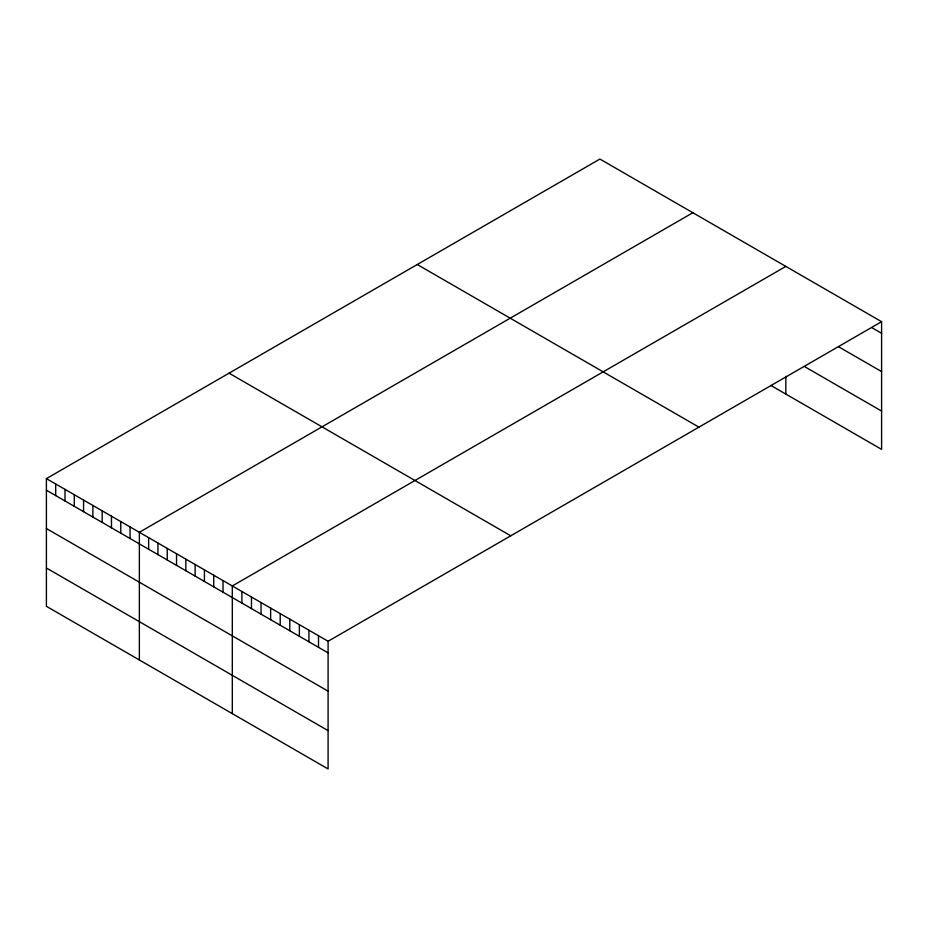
<?xml version="1.0" encoding="UTF-8"?>
<svg xmlns="http://www.w3.org/2000/svg" width="928" height="928" viewBox="0 0 928 928"><rect width="100%" height="100%" fill="white"/><g stroke="black" fill="none" stroke-linecap="round" stroke-linejoin="round"><path stroke-width="1.39" d="M881.6 321.691L328.094 641.26L328.094 768.941L46.4 606.309L46.4 478.628L599.906 159.059L881.6 321.691L881.6 449.372L770.716 385.352M692.868 212.732L139.362 532.301L139.362 659.97M785.83 266.406L232.313 585.962L232.313 713.644M872.018 327.758L881.6 333.291M838.506 346.712L881.6 371.594M804.982 366.827L881.6 411.069M417.252 264.515L698.946 427.158M229.054 373.172L510.748 535.804M46.4 478.628L328.094 641.26M46.4 490.216L328.094 652.86M46.4 528.531L328.094 691.163M46.4 567.994L328.094 730.626M785.83 376.292L785.83 394.075M318.513 635.738L318.513 647.326M308.931 630.205L308.931 641.793M299.361 624.672L299.361 636.26M289.78 619.138L289.78 630.738M280.198 613.617L280.198 625.205M270.628 608.084L270.628 619.672M261.046 602.55L261.046 614.15M251.476 597.029L251.476 608.617M241.895 591.496L241.895 603.084M223.022 580.603L223.022 592.192M213.73 575.232L213.73 586.821M204.427 569.862L204.427 581.462M195.135 564.502L195.135 576.091M185.832 559.132L185.832 570.72M176.54 553.761L176.54 565.361M167.249 548.402L167.249 559.99M157.946 543.031L157.946 554.619M148.654 537.66L148.654 549.26M130.059 526.93L130.059 538.518M120.768 521.559L120.768 533.159M111.476 516.2L111.476 527.788M102.173 510.829L102.173 522.418M92.881 505.458L92.881 517.058M83.578 500.099L83.578 511.688M74.286 494.728L74.286 506.317M64.995 489.358L64.995 500.958M55.692 483.998L55.692 495.587"/></g></svg>
